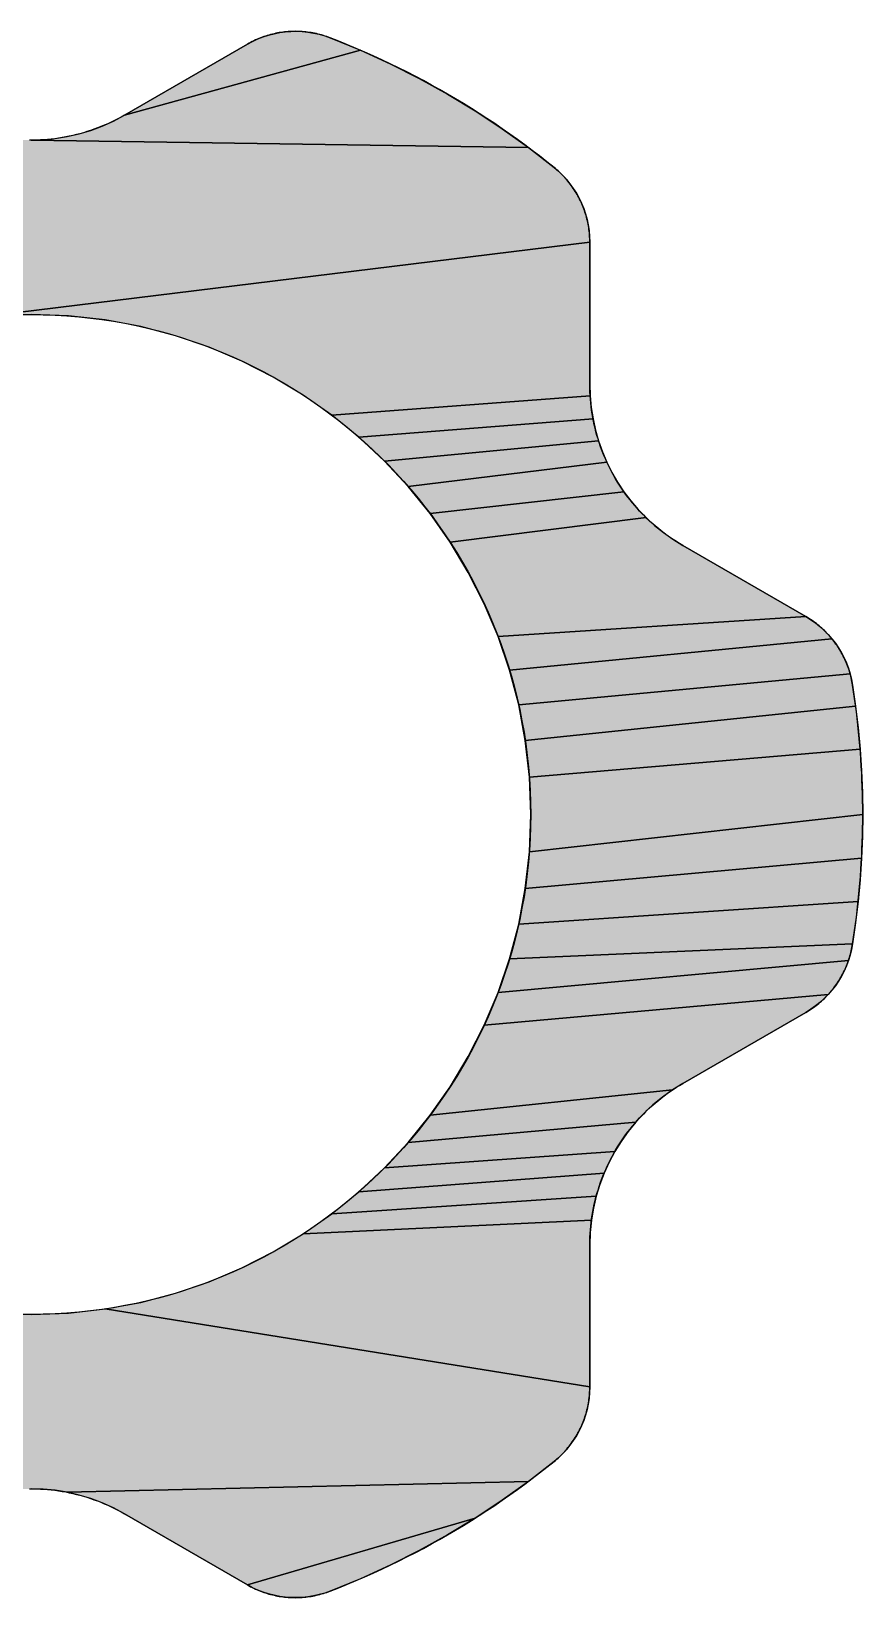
# Model space of a CAD drawing. Header units: millimetres. Extents: x 0 to 594, y 0 to 420.
# Drawn here: x 483.52 to 487.99, y 73.71 to 82.11 of the extents above; entities that cross this region are included whole.
import ezdxf

# ---------------------------------------------------------------- set-up
doc = ezdxf.new("R2010")
doc.units = ezdxf.units.MM
doc.header["$LTSCALE"] = 32.67
doc.layers.get('0').update_dxf_attribs({"linetype": 'CONTINUOUS'})

msp = doc.modelspace()

# ---------------------------------------------------------------- hatches: boundary and pattern name
at = {"linetype": 'CONTINUOUS'}
for points in [[(484.947, 82.1098), (484.9775, 82.1084), (485.0079, 82.1053), (485.0382, 82.1004), (485.0682, 82.0937), (485.098, 82.0851), (485.1273, 82.0748), (485.2901, 82.0084), (484.0219, 81.6599), (484.6832, 82.0412), (484.7106, 82.0559), (484.7387, 82.0689), (484.7673, 82.0801), (484.7965, 82.0895), (484.826, 82.0971), (484.856, 82.103), (484.8862, 82.107), (484.9165, 82.1093)], [(485.9068, 81.6827), (486.0517, 81.587), (486.1926, 81.4859), (483.5221, 81.5258), (483.5867, 81.5279), (483.6512, 81.5342), (483.7153, 81.5446), (483.7787, 81.5593), (483.8413, 81.5782), (483.9028, 81.6012), (483.9631, 81.6285), (484.0219, 81.6599), (485.2901, 82.0084), (485.4496, 81.9358), (485.6056, 81.8573), (485.7581, 81.7728)], [(483.5221, 81.5258), (486.1926, 81.4859), (486.3293, 81.3795), (486.3528, 81.3593), (486.375, 81.3379), (486.3958, 81.3153), (486.4151, 81.2916), (486.4329, 81.2669), (486.4493, 81.2412), (486.464, 81.2147), (486.4772, 81.1873), (486.4887, 81.1592), (486.4986, 81.1304), (486.5067, 81.1009), (486.5131, 81.071), (486.5177, 81.0406), (486.5205, 81.0098), (486.5215, 80.9787), (483.1259, 80.5609), (480.5227, 80.2166), (480.5227, 80.9787), (480.5236, 81.0098), (480.5264, 81.0406), (480.531, 81.071), (480.5374, 81.1009), (480.5456, 81.1304), (480.5555, 81.1592), (480.567, 81.1873), (480.5802, 81.2147), (480.595, 81.2412), (480.6113, 81.2669), (480.6292, 81.2916), (480.6486, 81.3153), (480.6694, 81.3379), (480.6916, 81.3593), (480.7152, 81.3795), (480.8518, 81.4859), (483.2029, 81.5782), (483.2655, 81.5593), (483.3289, 81.5446), (483.3929, 81.5342), (483.4574, 81.5279)], [(483.5223, 80.59), (483.3221, 80.5827), (483.1259, 80.5609), (486.5215, 80.9787), (486.5215, 80.2166), (486.5235, 80.1539), (485.1363, 80.05), (484.9827, 80.1578), (484.8214, 80.2549), (484.6529, 80.3407), (484.4779, 80.4147), (484.2969, 80.4764), (484.1103, 80.5254), (483.9186, 80.5609), (483.7224, 80.5827)], [(486.5293, 80.0919), (486.5389, 80.0307), (485.2819, 79.932), (485.1363, 80.05), (486.5235, 80.1539)], [(486.5522, 79.9706), (486.5691, 79.9117), (485.4188, 79.8043), (485.2819, 79.932), (486.5389, 80.0307)], [(486.5896, 79.854), (486.6134, 79.7978), (485.5464, 79.6674), (485.4188, 79.8043), (486.5691, 79.9117)], [(486.6711, 79.6905), (486.7047, 79.6397), (485.6644, 79.5218), (485.5464, 79.6674), (486.6134, 79.7978), (486.6406, 79.7433)], [(486.7812, 79.5445), (486.8238, 79.5004), (485.7722, 79.3681), (485.6644, 79.5218), (486.7047, 79.6397), (486.7414, 79.591)], [(486.9681, 79.384), (487.0215, 79.351), (487.682, 78.9693), (486.029, 78.8633), (485.955, 79.0384), (485.8692, 79.2068), (485.7722, 79.3681), (486.8238, 79.5004), (486.8692, 79.4588), (486.9173, 79.4199)], [(487.8018, 78.8736), (487.8218, 78.8506), (486.0907, 78.6822), (486.029, 78.8633), (487.682, 78.9693), (487.7085, 78.9529), (487.7337, 78.9351), (487.7577, 78.9159), (487.7804, 78.8954)], [(487.9106, 78.6919), (487.9197, 78.6626), (486.1396, 78.4956), (486.0907, 78.6822), (487.8218, 78.8506), (487.8404, 78.8266), (487.8576, 78.8015), (487.8732, 78.7754), (487.8872, 78.7484), (487.8997, 78.7205)], [(487.9328, 78.6021), (487.9492, 78.4884), (486.1752, 78.3039), (486.1396, 78.4956), (487.9197, 78.6626), (487.9272, 78.6327)], [(487.9627, 78.3739), (487.9733, 78.2585), (486.1969, 78.1078), (486.1752, 78.3039), (487.9492, 78.4884)], [(487.9809, 78.1424), (487.9856, 78.0254), (487.9871, 77.9076), (486.1969, 77.7074), (486.2043, 77.9076), (486.1969, 78.1078), (487.9733, 78.2585)], [(487.9856, 77.7898), (487.9809, 77.6729), (486.1752, 77.5113), (486.1969, 77.7074), (487.9871, 77.9076)], [(487.9733, 77.5567), (487.9627, 77.4414), (486.1396, 77.3196), (486.1752, 77.5113), (487.9809, 77.6729)], [(487.9492, 77.327), (487.9328, 77.2135), (486.0907, 77.133), (486.1396, 77.3196), (487.9627, 77.4414)], [(487.9197, 77.1528), (487.9106, 77.1234), (486.029, 76.9519), (486.0907, 77.133), (487.9328, 77.2135), (487.9272, 77.1829)], [(487.8218, 76.9644), (487.8018, 76.9414), (485.955, 76.7769), (486.029, 76.9519), (487.9106, 77.1234), (487.8997, 77.0948), (487.8872, 77.0669), (487.8732, 77.0398), (487.8576, 77.0137), (487.8404, 76.9885)], [(487.682, 76.8459), (487.0215, 76.4646), (486.9649, 76.4294), (485.6644, 76.2934), (485.7722, 76.4471), (485.8692, 76.6084), (485.955, 76.7769), (487.8018, 76.9414), (487.7804, 76.9197), (487.7577, 76.8991), (487.7337, 76.88), (487.7085, 76.8622)], [(486.8128, 76.3041), (486.7684, 76.2565), (485.5464, 76.1478), (485.6644, 76.2934), (486.9649, 76.4294), (486.9112, 76.3907), (486.8605, 76.3489)], [(486.6896, 76.1535), (486.6555, 76.0986), (485.4188, 76.0109), (485.5464, 76.1478), (486.7684, 76.2565), (486.7273, 76.2062)], [(486.6249, 76.0415), (486.5981, 75.9825), (485.2819, 75.8832), (485.4188, 76.0109), (486.6555, 76.0986)], [(486.5751, 75.9218), (486.5561, 75.8596), (485.1363, 75.7652), (485.2819, 75.8832), (486.5981, 75.9825)], [(486.5411, 75.7959), (486.5303, 75.7311), (484.9827, 75.6574), (485.1363, 75.7652), (486.5561, 75.8596)], [(486.5237, 75.6653), (486.5215, 75.5986), (486.5215, 74.8365), (483.9186, 75.2543), (484.1103, 75.2899), (484.2969, 75.3388), (484.4779, 75.4005), (484.6529, 75.4745), (484.8214, 75.5603), (484.9827, 75.6574), (486.5303, 75.7311)], [(483.5223, 75.2252), (483.7224, 75.2325), (483.9186, 75.2543), (486.5215, 74.8365), (486.5205, 74.8055), (486.5177, 74.7747), (486.5131, 74.7444), (486.5067, 74.7144), (486.4986, 74.685), (486.4887, 74.6562), (486.4772, 74.6281), (486.464, 74.6007), (486.4493, 74.5741), (486.4329, 74.5484), (486.4151, 74.5237), (486.3958, 74.5), (486.375, 74.4773), (486.3528, 74.4559), (486.3293, 74.4357), (486.1926, 74.3293), (483.7153, 74.2707), (483.6512, 74.2812), (483.5867, 74.2874), (483.5221, 74.2895), (480.9926, 74.2282), (480.8518, 74.3293), (480.7152, 74.4357), (480.6916, 74.4559), (480.6694, 74.4773), (480.6486, 74.5), (480.6292, 74.5237), (480.6113, 74.5484), (480.595, 74.5741), (480.5802, 74.6007), (480.567, 74.6281), (480.5555, 74.6562), (480.5456, 74.685), (480.5374, 74.7144), (480.531, 74.7444), (480.5264, 74.7747), (480.5236, 74.8055), (480.5227, 74.8365), (482.2231, 75.5603), (482.3915, 75.4745), (482.5665, 75.4005), (482.7476, 75.3388), (482.9343, 75.2899), (483.1259, 75.2543), (483.3221, 75.2325)], [(483.7153, 74.2707), (486.1926, 74.3293), (486.0517, 74.2282), (485.9068, 74.1325), (484.6832, 73.7736), (484.0219, 74.1557), (483.9631, 74.187), (483.9028, 74.2142), (483.8413, 74.2372), (483.7787, 74.2561)], [(485.2901, 73.8068), (485.1273, 73.7404), (485.098, 73.7301), (485.0682, 73.7215), (485.0382, 73.7148), (485.0079, 73.7098), (484.9775, 73.7067), (484.947, 73.7053), (484.9165, 73.7057), (484.8862, 73.708), (484.856, 73.712), (484.826, 73.7178), (484.7965, 73.7254), (484.7673, 73.7348), (484.7387, 73.7459), (484.7106, 73.7589), (484.6832, 73.7736), (485.9068, 74.1325), (485.7581, 74.0424), (485.6056, 73.9579), (485.4496, 73.8794)]]:
    msp.add_hatch(color=7, dxfattribs=at).paths.add_polyline_path(points)

# ---------------------------------------------------------------- linework, layer by layer
at = {"color": 7, "linetype": 'CONTINUOUS'}
for p, q in [((484.6832, 82.0412), (484.0219, 81.6599)), ((486.5215, 80.2166), (486.5215, 80.9787)), ((487.682, 78.9693), (487.0215, 79.351)), ((487.0215, 76.4646), (487.682, 76.8459)), ((486.5215, 74.8365), (486.5215, 75.5986)), ((484.0219, 74.1557), (484.6832, 73.7736))]:
    msp.add_line(p, q, dxfattribs=at)
for points in [[(484.947, 82.1098), (484.9775, 82.1084), (485.0079, 82.1053), (485.0382, 82.1004), (485.0682, 82.0937), (485.098, 82.0851), (485.1273, 82.0748), (485.2901, 82.0084), (484.0219, 81.6599), (484.6832, 82.0412), (484.7106, 82.0559), (484.7387, 82.0689), (484.7673, 82.0801), (484.7965, 82.0895), (484.826, 82.0971), (484.856, 82.103), (484.8862, 82.107), (484.9165, 82.1093), (484.947, 82.1098)], [(485.1273, 82.0748), (485.1182, 82.0782), (485.109, 82.0815), (485.0998, 82.0845), (485.0906, 82.0874), (485.0813, 82.0902), (485.072, 82.0927), (485.0626, 82.0951), (485.0532, 82.0973), (485.0438, 82.0993), (485.0344, 82.1011), (485.025, 82.1028), (485.0155, 82.1043), (485.006, 82.1056), (484.9965, 82.1067), (484.987, 82.1077), (484.9775, 82.1084), (484.968, 82.1091), (484.9584, 82.1095), (484.9489, 82.1097), (484.9394, 82.1098), (484.9298, 82.1097), (484.9203, 82.1095), (484.9108, 82.109), (484.9013, 82.1084), (484.8918, 82.1076), (484.8824, 82.1066), (484.8729, 82.1055), (484.8635, 82.1042), (484.8541, 82.1027), (484.8447, 82.101), (484.8354, 82.0991), (484.826, 82.0971), (484.8168, 82.0949), (484.8075, 82.0926), (484.7983, 82.09), (484.7891, 82.0873), (484.78, 82.0844), (484.7709, 82.0814), (484.7619, 82.0781), (484.7529, 82.0747), (484.744, 82.0711), (484.7351, 82.0674), (484.7263, 82.0635), (484.7176, 82.0593), (484.7089, 82.0551), (484.7002, 82.0506), (484.6917, 82.046), (484.6832, 82.0412)], [(486.3293, 81.3795), (486.2907, 81.4104), (486.2517, 81.4409), (486.2124, 81.471), (486.1727, 81.5006), (486.1327, 81.5299), (486.0923, 81.5587), (486.0517, 81.587), (486.0107, 81.6149), (485.9694, 81.6424), (485.9277, 81.6694), (485.8858, 81.6959), (485.8435, 81.722), (485.8009, 81.7477), (485.7581, 81.7728), (485.7149, 81.7976), (485.6714, 81.8218), (485.6276, 81.8456), (485.5835, 81.8688), (485.5392, 81.8917), (485.4945, 81.914), (485.4496, 81.9358), (485.4044, 81.9572), (485.3589, 81.978), (485.3131, 81.9984), (485.267, 82.0183), (485.2207, 82.0376), (485.1742, 82.0565), (485.1273, 82.0748)], [(485.9068, 81.6827), (486.0517, 81.587), (486.1926, 81.4859), (483.5221, 81.5258), (483.5867, 81.5279), (483.6512, 81.5342), (483.7153, 81.5446), (483.7787, 81.5593), (483.8413, 81.5782), (483.9028, 81.6012), (483.9631, 81.6285), (484.0219, 81.6599), (485.2901, 82.0084), (485.4496, 81.9358), (485.6056, 81.8573), (485.7581, 81.7728), (485.9068, 81.6827)], [(484.0219, 81.6599), (484.0043, 81.65), (483.9866, 81.6405), (483.9687, 81.6313), (483.9507, 81.6225), (483.9325, 81.6141), (483.9143, 81.6061), (483.8959, 81.5984), (483.8774, 81.5912), (483.8588, 81.5843), (483.8401, 81.5778), (483.8213, 81.5717), (483.8024, 81.5659), (483.7834, 81.5606), (483.7644, 81.5556), (483.7453, 81.551), (483.7261, 81.5468), (483.7068, 81.543), (483.6875, 81.5396), (483.6682, 81.5365), (483.6488, 81.5338), (483.6294, 81.5315), (483.6099, 81.5296), (483.5904, 81.5281), (483.5709, 81.527), (483.5514, 81.5262), (483.5318, 81.5258), (483.5123, 81.5258)], [(483.5221, 81.5258), (486.1926, 81.4859), (486.3293, 81.3795), (486.3528, 81.3593), (486.375, 81.3379), (486.3958, 81.3153), (486.4151, 81.2916), (486.4329, 81.2669), (486.4493, 81.2412), (486.464, 81.2147), (486.4772, 81.1873), (486.4887, 81.1592), (486.4986, 81.1304), (486.5067, 81.1009), (486.5131, 81.071), (486.5177, 81.0406), (486.5205, 81.0098), (486.5215, 80.9787), (483.1259, 80.5609)], [(486.5215, 80.9787), (486.5214, 80.9885), (486.5211, 80.9982), (486.5207, 81.0079), (486.52, 81.0175), (486.5192, 81.0272), (486.5182, 81.0368), (486.517, 81.0463), (486.5157, 81.0559), (486.5141, 81.0653), (486.5124, 81.0748), (486.5105, 81.0842), (486.5085, 81.0935), (486.5063, 81.1028), (486.5039, 81.112), (486.5013, 81.1212), (486.4986, 81.1303), (486.4957, 81.1394), (486.4926, 81.1484), (486.4894, 81.1574), (486.486, 81.1662), (486.4824, 81.1751), (486.4787, 81.1838), (486.4748, 81.1925), (486.4708, 81.2011), (486.4666, 81.2096), (486.4623, 81.218), (486.4578, 81.2264), (486.4531, 81.2347), (486.4483, 81.2428), (486.4433, 81.251), (486.4382, 81.259), (486.4329, 81.2669), (486.4275, 81.2747), (486.422, 81.2825), (486.4163, 81.2901), (486.4104, 81.2976), (486.4044, 81.3051), (486.3983, 81.3124), (486.392, 81.3196), (486.3856, 81.3267), (486.379, 81.3337), (486.3723, 81.3406), (486.3655, 81.3474), (486.3585, 81.3541), (486.3514, 81.3606), (486.3442, 81.367), (486.3368, 81.3733), (486.3293, 81.3795)], [(483.5223, 80.59), (483.3221, 80.5827), (483.1259, 80.5609), (486.5215, 80.9787), (486.5215, 80.2166), (486.5235, 80.1539), (485.1363, 80.05), (484.9827, 80.1578), (484.8214, 80.2549), (484.6529, 80.3407), (484.4779, 80.4147), (484.2969, 80.4764), (484.1103, 80.5254), (483.9186, 80.5609), (483.7224, 80.5827), (483.5223, 80.59)], [(483.458, 80.5893), (483.5223, 80.59)], [(483.5223, 80.59), (483.5865, 80.5893), (483.6503, 80.587), (483.7138, 80.5833), (483.7769, 80.5781), (483.8395, 80.5715), (483.9017, 80.5634), (483.9635, 80.5539), (484.0247, 80.543), (484.0855, 80.5308), (484.1458, 80.5171), (484.2056, 80.5022), (484.2648, 80.4859), (484.3235, 80.4683), (484.3816, 80.4494), (484.4391, 80.4292), (484.496, 80.4077), (484.5523, 80.3851), (484.6079, 80.3611), (484.6629, 80.336), (484.7172, 80.3097), (484.7708, 80.2822), (484.8237, 80.2536), (484.8759, 80.2238), (484.9274, 80.1928), (484.9781, 80.1608), (485.028, 80.1277), (485.0771, 80.0934), (485.1255, 80.0582), (485.173, 80.0219), (485.2196, 79.9845), (485.2654, 79.9462), (485.3104, 79.9069), (485.3544, 79.8665), (485.3975, 79.8253), (485.4397, 79.7831), (485.481, 79.7399), (485.5213, 79.6959), (485.5606, 79.6509), (485.599, 79.6051), (485.6363, 79.5585), (485.6726, 79.511), (485.7079, 79.4626), (485.7421, 79.4135), (485.7752, 79.3635), (485.8072, 79.3128), (485.8381, 79.2614), (485.8679, 79.2092), (485.8966, 79.1563), (485.9241, 79.1026), (485.9504, 79.0483), (485.9755, 78.9933), (485.9994, 78.9377), (486.0221, 78.8814), (486.0435, 78.8245), (486.0637, 78.767), (486.0826, 78.7088), (486.1002, 78.6502), (486.1165, 78.5909), (486.1314, 78.5312), (486.1451, 78.4709), (486.1573, 78.4101), (486.1682, 78.3488), (486.1777, 78.2871), (486.1857, 78.2249), (486.1924, 78.1622), (486.1976, 78.0991), (486.2013, 78.0357), (486.2035, 77.9718), (486.2043, 77.9076)], [(487.0215, 79.351), (487.0041, 79.3612), (486.987, 79.3718), (486.9701, 79.3827), (486.9535, 79.3938), (486.9372, 79.4053), (486.9211, 79.4171), (486.9053, 79.4292), (486.8898, 79.4416), (486.8745, 79.4543), (486.8595, 79.4672), (486.8448, 79.4804), (486.8304, 79.4939), (486.8163, 79.5077), (486.8025, 79.5217), (486.789, 79.536), (486.7757, 79.5505), (486.7628, 79.5652), (486.7502, 79.5802), (486.7379, 79.5955), (486.7258, 79.6109), (486.7141, 79.6266), (486.7028, 79.6425), (486.6917, 79.6587), (486.6809, 79.675), (486.6705, 79.6915), (486.6604, 79.7082), (486.6506, 79.7252), (486.6412, 79.7423), (486.6321, 79.7596), (486.6233, 79.7771), (486.6149, 79.7947), (486.6068, 79.8125), (486.5991, 79.8305), (486.5917, 79.8486), (486.5846, 79.8669), (486.578, 79.8854), (486.5716, 79.904), (486.5657, 79.9227), (486.5601, 79.9415), (486.5548, 79.9605), (486.55, 79.9796), (486.5455, 79.9988), (486.5414, 80.0182), (486.5376, 80.0376), (486.5343, 80.0572), (486.5313, 80.0768), (486.5287, 80.0965), (486.5265, 80.1164), (486.5247, 80.1363), (486.5233, 80.1562), (486.5223, 80.1763), (486.5217, 80.1964), (486.5215, 80.2166)], [(486.5293, 80.0919), (486.5389, 80.0307), (485.2819, 79.932), (485.1363, 80.05), (486.5235, 80.1539), (486.5293, 80.0919)], [(486.5522, 79.9706), (486.5691, 79.9117), (485.4188, 79.8043), (485.2819, 79.932), (486.5389, 80.0307), (486.5522, 79.9706)], [(486.5896, 79.854), (486.6134, 79.7978), (485.5464, 79.6674), (485.4188, 79.8043), (486.5691, 79.9117), (486.5896, 79.854)], [(486.6711, 79.6905), (486.7047, 79.6397), (485.6644, 79.5218), (485.5464, 79.6674), (486.6134, 79.7978), (486.6406, 79.7433), (486.6711, 79.6905)], [(486.7812, 79.5445), (486.8238, 79.5004), (485.7722, 79.3681), (485.6644, 79.5218), (486.7047, 79.6397), (486.7414, 79.591), (486.7812, 79.5445)], [(486.9681, 79.384), (487.0215, 79.351), (487.682, 78.9693), (486.029, 78.8633), (485.955, 79.0384), (485.8692, 79.2068), (485.7722, 79.3681), (486.8238, 79.5004), (486.8692, 79.4588), (486.9173, 79.4199), (486.9681, 79.384)], [(487.8018, 78.8736), (487.8218, 78.8506), (486.0907, 78.6822), (486.029, 78.8633), (487.682, 78.9693), (487.7085, 78.9529), (487.7337, 78.9351), (487.7577, 78.9159), (487.7804, 78.8954), (487.8018, 78.8736)], [(487.9328, 78.6021), (487.9312, 78.6117), (487.9295, 78.6213), (487.9276, 78.6308), (487.9255, 78.6402), (487.9232, 78.6496), (487.9207, 78.6589), (487.9181, 78.6682), (487.9154, 78.6773), (487.9124, 78.6865), (487.9093, 78.6955), (487.906, 78.7045), (487.9026, 78.7135), (487.899, 78.7223), (487.8952, 78.7311), (487.8913, 78.7398), (487.8872, 78.7484), (487.883, 78.7569), (487.8786, 78.7654), (487.8741, 78.7737), (487.8694, 78.782), (487.8646, 78.7902), (487.8596, 78.7983), (487.8545, 78.8062), (487.8492, 78.8141), (487.8437, 78.8219), (487.8382, 78.8296), (487.8325, 78.8372), (487.8266, 78.8447), (487.8206, 78.8521), (487.8145, 78.8594), (487.8082, 78.8666), (487.8018, 78.8736), (487.7953, 78.8805), (487.7886, 78.8874), (487.7818, 78.8941), (487.7749, 78.9006), (487.7678, 78.9071), (487.7606, 78.9134), (487.7533, 78.9196), (487.7459, 78.9257), (487.7383, 78.9316), (487.7306, 78.9374), (487.7228, 78.9431), (487.7149, 78.9486), (487.7069, 78.954), (487.6987, 78.9593), (487.6904, 78.9644), (487.682, 78.9693)], [(487.9106, 78.6919), (487.9197, 78.6626), (486.1396, 78.4956), (486.0907, 78.6822), (487.8218, 78.8506), (487.8404, 78.8266), (487.8576, 78.8015), (487.8732, 78.7754), (487.8872, 78.7484), (487.8997, 78.7205), (487.9106, 78.6919)], [(487.9328, 78.6021), (487.9492, 78.4884), (486.1752, 78.3039), (486.1396, 78.4956), (487.9197, 78.6626), (487.9272, 78.6327), (487.9328, 78.6021)], [(487.9871, 77.9076), (487.987, 77.9449), (487.9865, 77.9821), (487.9857, 78.0192), (487.9846, 78.0562), (487.9833, 78.0932), (487.9816, 78.1301), (487.9796, 78.1669), (487.9773, 78.2036), (487.9747, 78.2402), (487.9718, 78.2768), (487.9686, 78.3133), (487.9652, 78.3497), (487.9614, 78.386), (487.9574, 78.4222), (487.953, 78.4584), (487.9484, 78.4944), (487.9435, 78.5304), (487.9383, 78.5663), (487.9328, 78.6021)], [(487.9627, 78.3739), (487.9733, 78.2585), (486.1969, 78.1078), (486.1752, 78.3039), (487.9492, 78.4884), (487.9627, 78.3739)], [(487.9809, 78.1424), (487.9856, 78.0254), (487.9871, 77.9076), (486.1969, 77.7074), (486.2043, 77.9076), (486.1969, 78.1078), (487.9733, 78.2585), (487.9809, 78.1424)], [(486.2043, 77.9076), (486.2035, 77.8434), (486.2013, 77.7795), (486.1976, 77.7161), (486.1924, 77.653), (486.1857, 77.5904), (486.1777, 77.5282), (486.1682, 77.4664), (486.1573, 77.4051), (486.1451, 77.3443), (486.1314, 77.284), (486.1165, 77.2243), (486.1002, 77.165), (486.0826, 77.1064), (486.0637, 77.0483), (486.0435, 76.9907), (486.0221, 76.9338), (485.9994, 76.8775), (485.9755, 76.8219), (485.9504, 76.7669), (485.9241, 76.7126), (485.8966, 76.659), (485.8679, 76.606), (485.8381, 76.5538), (485.8072, 76.5024), (485.7752, 76.4517), (485.7421, 76.4017), (485.7079, 76.3526), (485.6726, 76.3043), (485.6363, 76.2567), (485.599, 76.2101), (485.5606, 76.1643), (485.5213, 76.1193), (485.481, 76.0753), (485.4397, 76.0321), (485.3975, 75.9899), (485.3544, 75.9487), (485.3104, 75.9084), (485.2654, 75.869), (485.2196, 75.8307), (485.173, 75.7933), (485.1255, 75.757), (485.0771, 75.7218), (485.028, 75.6876), (484.9781, 75.6544), (484.9274, 75.6224), (484.8759, 75.5915), (484.8237, 75.5617), (484.7708, 75.533), (484.7172, 75.5055), (484.6629, 75.4792), (484.6079, 75.4541), (484.5523, 75.4301), (484.496, 75.4075), (484.4391, 75.386), (484.3816, 75.3658), (484.3235, 75.3469), (484.2648, 75.3293), (484.2056, 75.313), (484.1458, 75.2981), (484.0855, 75.2844), (484.0247, 75.2722), (483.9635, 75.2613), (483.9017, 75.2518), (483.8395, 75.2438), (483.7769, 75.2371), (483.7138, 75.2319), (483.6503, 75.2282), (483.5865, 75.2259), (483.5223, 75.2252)], [(487.9856, 77.7898), (487.9809, 77.6729), (486.1752, 77.5113), (486.1969, 77.7074), (487.9871, 77.9076), (487.9856, 77.7898)], [(487.9328, 77.2135), (487.9383, 77.2492), (487.9435, 77.2851), (487.9484, 77.321), (487.953, 77.357), (487.9574, 77.3931), (487.9614, 77.4293), (487.9652, 77.4656), (487.9686, 77.502), (487.9718, 77.5385), (487.9747, 77.575), (487.9773, 77.6116), (487.9796, 77.6483), (487.9816, 77.6851), (487.9833, 77.722), (487.9846, 77.759), (487.9857, 77.796), (487.9865, 77.8331), (487.987, 77.8703), (487.9871, 77.9076)], [(487.9733, 77.5567), (487.9627, 77.4414), (486.1396, 77.3196), (486.1752, 77.5113), (487.9809, 77.6729), (487.9733, 77.5567)], [(487.9492, 77.327), (487.9328, 77.2135), (486.0907, 77.133), (486.1396, 77.3196), (487.9627, 77.4414), (487.9492, 77.327)], [(487.9197, 77.1528), (487.9106, 77.1234), (486.029, 76.9519), (486.0907, 77.133), (487.9328, 77.2135), (487.9272, 77.1829), (487.9197, 77.1528)], [(487.682, 76.8459), (487.6903, 76.8507), (487.6984, 76.8557), (487.7064, 76.8608), (487.7143, 76.8661), (487.722, 76.8714), (487.7297, 76.877), (487.7372, 76.8826), (487.7447, 76.8884), (487.752, 76.8943), (487.7592, 76.9004), (487.7662, 76.9065), (487.7732, 76.9128), (487.78, 76.9192), (487.7867, 76.9258), (487.7933, 76.9324), (487.7997, 76.9392), (487.806, 76.946), (487.8122, 76.953), (487.8183, 76.9601), (487.8242, 76.9673), (487.83, 76.9746), (487.8356, 76.982), (487.8412, 76.9895), (487.8465, 76.9971), (487.8518, 77.0048), (487.8569, 77.0126), (487.8618, 77.0205), (487.8667, 77.0285), (487.8713, 77.0366), (487.8759, 77.0447), (487.8803, 77.0529), (487.8845, 77.0613), (487.8886, 77.0697), (487.8925, 77.0782), (487.8963, 77.0867), (487.9, 77.0953), (487.9034, 77.104), (487.9068, 77.1128), (487.9099, 77.1217), (487.913, 77.1306), (487.9158, 77.1396), (487.9185, 77.1486), (487.921, 77.1577), (487.9234, 77.1669), (487.9256, 77.1761), (487.9277, 77.1853), (487.9296, 77.1947), (487.9313, 77.204), (487.9328, 77.2135)], [(487.8218, 76.9644), (487.8018, 76.9414), (485.955, 76.7769), (486.029, 76.9519), (487.9106, 77.1234), (487.8997, 77.0948), (487.8872, 77.0669), (487.8732, 77.0398), (487.8576, 77.0137), (487.8404, 76.9885), (487.8218, 76.9644)], [(487.682, 76.8459), (487.0215, 76.4646), (486.9649, 76.4294), (485.6644, 76.2934), (485.7722, 76.4471), (485.8692, 76.6084), (485.955, 76.7769), (487.8018, 76.9414), (487.7804, 76.9197), (487.7577, 76.8991), (487.7337, 76.88), (487.7085, 76.8622), (487.682, 76.8459)], [(486.8128, 76.3041), (486.7684, 76.2565), (485.5464, 76.1478), (485.6644, 76.2934), (486.9649, 76.4294), (486.9112, 76.3907), (486.8605, 76.3489), (486.8128, 76.3041)], [(486.5215, 75.5986), (486.5217, 75.6188), (486.5223, 75.639), (486.5233, 75.659), (486.5247, 75.679), (486.5265, 75.6989), (486.5287, 75.7188), (486.5313, 75.7385), (486.5343, 75.7582), (486.5376, 75.7777), (486.5414, 75.7971), (486.5455, 75.8165), (486.55, 75.8357), (486.5548, 75.8548), (486.5601, 75.8738), (486.5657, 75.8926), (486.5716, 75.9114), (486.578, 75.9299), (486.5846, 75.9484), (486.5917, 75.9667), (486.5991, 75.9848), (486.6068, 76.0028), (486.6149, 76.0206), (486.6233, 76.0382), (486.6321, 76.0557), (486.6412, 76.073), (486.6506, 76.0901), (486.6604, 76.107), (486.6705, 76.1237), (486.6809, 76.1403), (486.6917, 76.1566), (486.7028, 76.1727), (486.7141, 76.1886), (486.7258, 76.2043), (486.7379, 76.2198), (486.7502, 76.235), (486.7628, 76.25), (486.7757, 76.2648), (486.789, 76.2793), (486.8025, 76.2936), (486.8163, 76.3076), (486.8304, 76.3214), (486.8448, 76.3349), (486.8595, 76.3481), (486.8745, 76.3611), (486.8898, 76.3737), (486.9053, 76.3861), (486.9211, 76.3983), (486.9372, 76.4101), (486.9535, 76.4216), (486.9701, 76.4328), (486.987, 76.4437), (487.0041, 76.4543), (487.0215, 76.4646)], [(486.6896, 76.1535), (486.6555, 76.0986), (485.4188, 76.0109), (485.5464, 76.1478), (486.7684, 76.2565), (486.7273, 76.2062), (486.6896, 76.1535)], [(486.6249, 76.0415), (486.5981, 75.9825), (485.2819, 75.8832), (485.4188, 76.0109), (486.6555, 76.0986), (486.6249, 76.0415)], [(486.5751, 75.9218), (486.5561, 75.8596), (485.1363, 75.7652), (485.2819, 75.8832), (486.5981, 75.9825), (486.5751, 75.9218)], [(486.5411, 75.7959), (486.5303, 75.7311), (484.9827, 75.6574), (485.1363, 75.7652), (486.5561, 75.8596), (486.5411, 75.7959)], [(486.5237, 75.6653), (486.5215, 75.5986), (486.5215, 74.8365), (483.9186, 75.2543), (484.1103, 75.2899), (484.2969, 75.3388), (484.4779, 75.4005), (484.6529, 75.4745), (484.8214, 75.5603), (484.9827, 75.6574), (486.5303, 75.7311), (486.5237, 75.6653)], [(483.3221, 75.2325), (483.5223, 75.2252)], [(483.5223, 75.2252), (483.458, 75.2259)], [(483.5223, 75.2252), (483.7224, 75.2325), (483.9186, 75.2543), (486.5215, 74.8365), (486.5205, 74.8055), (486.5177, 74.7747), (486.5131, 74.7444), (486.5067, 74.7144), (486.4986, 74.685), (486.4887, 74.6562), (486.4772, 74.6281), (486.464, 74.6007), (486.4493, 74.5741), (486.4329, 74.5484), (486.4151, 74.5237), (486.3958, 74.5), (486.375, 74.4773), (486.3528, 74.4559), (486.3293, 74.4357), (486.1926, 74.3293), (483.7153, 74.2707), (483.6512, 74.2812), (483.5867, 74.2874), (483.5221, 74.2895)], [(486.3293, 74.4357), (486.3368, 74.4419), (486.3442, 74.4482), (486.3514, 74.4546), (486.3585, 74.4612), (486.3655, 74.4678), (486.3723, 74.4746), (486.379, 74.4815), (486.3856, 74.4885), (486.392, 74.4956), (486.3983, 74.5029), (486.4044, 74.5102), (486.4104, 74.5176), (486.4163, 74.5252), (486.422, 74.5328), (486.4275, 74.5406), (486.4329, 74.5484), (486.4382, 74.5563), (486.4433, 74.5644), (486.4483, 74.5725), (486.4531, 74.5807), (486.4578, 74.589), (486.4623, 74.5973), (486.4666, 74.6058), (486.4708, 74.6143), (486.4748, 74.6229), (486.4787, 74.6316), (486.4824, 74.6403), (486.486, 74.6491), (486.4894, 74.658), (486.4926, 74.667), (486.4957, 74.676), (486.4986, 74.685), (486.5013, 74.6942), (486.5039, 74.7033), (486.5063, 74.7126), (486.5085, 74.7219), (486.5105, 74.7312), (486.5124, 74.7406), (486.5141, 74.75), (486.5157, 74.7595), (486.517, 74.769), (486.5182, 74.7785), (486.5192, 74.7881), (486.52, 74.7977), (486.5207, 74.8074), (486.5211, 74.8171), (486.5214, 74.8268), (486.5215, 74.8365)], [(485.1273, 73.7404), (485.1742, 73.7588), (485.2207, 73.7776), (485.267, 73.797), (485.3131, 73.8168), (485.3589, 73.8372), (485.4044, 73.858), (485.4496, 73.8794), (485.4945, 73.9012), (485.5392, 73.9235), (485.5835, 73.9464), (485.6276, 73.9697), (485.6714, 73.9934), (485.7149, 74.0177), (485.7581, 74.0424), (485.8009, 74.0675), (485.8435, 74.0932), (485.8858, 74.1193), (485.9277, 74.1458), (485.9694, 74.1728), (486.0107, 74.2003), (486.0517, 74.2282), (486.0923, 74.2566), (486.1327, 74.2853), (486.1727, 74.3146), (486.2124, 74.3442), (486.2517, 74.3743), (486.2907, 74.4048), (486.3293, 74.4357)], [(483.7153, 74.2707), (486.1926, 74.3293), (486.0517, 74.2282), (485.9068, 74.1325), (484.6832, 73.7736), (484.0219, 74.1557), (483.9631, 74.187), (483.9028, 74.2142), (483.8413, 74.2372), (483.7787, 74.2561), (483.7153, 74.2707)], [(483.5123, 74.2895), (483.5318, 74.2895), (483.5514, 74.2891), (483.5709, 74.2883), (483.5904, 74.2872), (483.6099, 74.2857), (483.6294, 74.2838), (483.6488, 74.2815), (483.6682, 74.2788), (483.6875, 74.2758), (483.7068, 74.2723), (483.7261, 74.2685), (483.7453, 74.2643), (483.7644, 74.2597), (483.7834, 74.2548), (483.8024, 74.2495), (483.8213, 74.2437), (483.8401, 74.2376), (483.8588, 74.2311), (483.8774, 74.2243), (483.8959, 74.217), (483.9143, 74.2094), (483.9325, 74.2014), (483.9507, 74.193), (483.9687, 74.1842), (483.9866, 74.1751), (484.0043, 74.1656), (484.0219, 74.1557)], [(485.2901, 73.8068), (485.1273, 73.7404), (485.098, 73.7301), (485.0682, 73.7215), (485.0382, 73.7148), (485.0079, 73.7098), (484.9775, 73.7067), (484.947, 73.7053), (484.9165, 73.7057), (484.8862, 73.708), (484.856, 73.712), (484.826, 73.7178), (484.7965, 73.7254), (484.7673, 73.7348), (484.7387, 73.7459), (484.7106, 73.7589), (484.6832, 73.7736), (485.9068, 74.1325), (485.7581, 74.0424), (485.6056, 73.9579), (485.4496, 73.8794), (485.2901, 73.8068)], [(484.6832, 73.7736), (484.6917, 73.7688), (484.7002, 73.7642), (484.7089, 73.7598), (484.7176, 73.7555), (484.7263, 73.7514), (484.7351, 73.7475), (484.744, 73.7437), (484.7529, 73.7401), (484.7619, 73.7367), (484.7709, 73.7335), (484.78, 73.7304), (484.7891, 73.7276), (484.7983, 73.7249), (484.8075, 73.7223), (484.8168, 73.72), (484.826, 73.7178), (484.8354, 73.7158), (484.8447, 73.7139), (484.8541, 73.7123), (484.8635, 73.7108), (484.8729, 73.7095), (484.8824, 73.7084), (484.8918, 73.7074), (484.9013, 73.7066), (484.9108, 73.706), (484.9203, 73.7056), (484.9298, 73.7053), (484.9394, 73.7052), (484.9489, 73.7053), (484.9584, 73.7056), (484.968, 73.706), (484.9775, 73.7067), (484.987, 73.7075), (484.9965, 73.7084), (485.006, 73.7096), (485.0155, 73.7109), (485.025, 73.7124), (485.0344, 73.7141), (485.0438, 73.7159), (485.0532, 73.7179), (485.0626, 73.7201), (485.072, 73.7225), (485.0813, 73.725), (485.0906, 73.7278), (485.0998, 73.7307), (485.109, 73.7337), (485.1182, 73.737), (485.1273, 73.7404)]]:
    msp.add_lwpolyline(points, dxfattribs=at)

doc.saveas('drawing.dxf')
